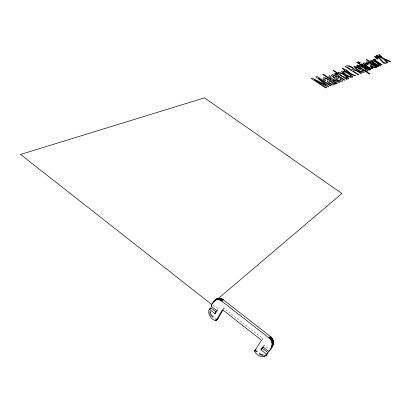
<?xml version="1.0" encoding="UTF-8"?>
<svg xmlns="http://www.w3.org/2000/svg" width="411" height="411" viewBox="0 0 411 411"><rect width="100%" height="100%" fill="white"/><g stroke="black" fill="none" stroke-linecap="round" stroke-linejoin="round"><path stroke-width="0.31" stroke-dasharray="2.06 1.54" d="M216.777 311.713L218.251 309.185L213.211 305.234M223.389 309.391L224.031 308.296L262.845 338.654L262.161 339.743M263.631 346.293L264.263 345.286L269.097 349.078M262.48 356.173L263.528 354.981L264.396 354.991M261.941 355.628L262.644 354.837L263.528 354.981M262.388 355.715L263.086 354.924M261.057 355.356L261.761 354.565L262.644 354.837M261.499 355.51L262.203 354.714M260.194 354.965L260.898 354.169L261.761 354.565M260.625 355.176L261.329 354.385M259.367 354.457L260.076 353.666L260.898 354.169M259.423 355.119L260.482 353.933M258.976 354.164L259.68 353.373L260.076 353.666M263.215 346.452L264.263 345.286M255.919 351.677L256.634 350.896L256.372 350.475M256.089 351.862L256.634 350.896M256.274 352.027L256.983 351.241L259.68 353.373M262.136 339.419L262.845 338.654M215.159 319.542L215.945 318.838L216.34 319.08M222.87 309.329L224.031 308.296M212.559 317.487L213.345 316.789L215.945 318.838M211.845 316.855L212.636 316.157L213.345 316.789M212.194 317.179L212.985 316.485M211.208 316.136L211.999 315.437L210.797 313.377L210.268 311.132L209.476 311.821M211.516 316.506L212.307 315.807L212.636 316.157M210.653 315.345L211.444 314.651M216.689 310.562L218.251 309.185M210.524 316.095L211.711 315.052M210.196 314.502L210.987 313.814M210.411 314.929L211.203 314.24M210.006 314.066L210.797 313.377M209.6 312.725L210.391 312.036M209.708 313.172L210.499 312.483M209.446 313.968L210.632 312.935M209.523 312.273L210.314 311.584M209.456 311.374L210.252 310.69M211.999 315.437L212.307 315.807"/><path stroke-width="0.62" d="M215.39 300.23C217.147 297.605 221.067 297.857 223.265 299.758L270.351 336.424C275.873 340.534 273.289 347.552 268.681 351.41L262.865 346.838L260.959 349.864L266.76 354.436C263.867 359.091 254.763 355.207 254.959 350.542L261.432 340.18L222.485 309.673L216.392 320.071C211.67 321.962 205.135 310.844 210.956 307.87L216.484 312.221M268.681 351.41C272.719 347.706 273.649 341.392 268.969 337.95L221.714 301.104C217.116 297.333 212.492 301.237 211.126 306.19L216.689 310.562L214.917 313.603L209.369 309.231M210.483 308.995L210.956 307.87M216.756 319.203L217.948 318.664L223.07 309.935M260.959 349.864L263.317 346.797M262.367 348.302L268.147 352.849L266.02 354.631M264.237 356.358L264.936 355.561M264.992 356.049L266.385 354.462M265.347 355.849L266.734 354.261M265.676 355.623L267.063 354.03M265.984 355.361L268.147 352.849M271.769 346.411L273.14 344.855M271.589 346.792L272.966 345.23M271.383 347.151L272.755 345.589M272.174 344.731L273.546 343.18M272.118 345.173L273.49 343.617M272.036 345.6L273.407 344.043M271.918 346.016L273.289 344.459M272.185 343.822L273.556 342.276M272.195 344.284L273.567 342.728M272.067 342.897L273.438 341.351M272.144 343.36L273.515 341.813M271.825 341.967L273.197 340.421M271.959 342.43L273.336 340.883M271.46 341.053L272.832 339.517M271.656 341.505L273.032 339.964M270.977 340.18L272.354 338.643M271.234 340.611L272.606 339.075M270.397 339.358L271.774 337.827M270.7 339.763L272.077 338.227M270.068 338.972L271.45 337.446M269.354 338.268L270.736 336.743M269.719 338.607L271.101 337.082M268.969 337.95L270.351 336.424M254.866 350.722L255.935 349.55M254.805 350.922L255.873 349.751M254.769 351.138L255.483 350.357M254.769 351.359L255.483 350.578M215.405 320.626L216.186 319.922M215.605 320.611L217.172 319.203M215.801 320.559L217.948 318.664M214.917 313.603L215.698 312.91M221.329 300.821L222.885 299.48M221.714 301.104L223.265 299.758M220.527 300.338L222.084 299.002M220.933 300.564L222.49 299.223M219.685 299.973L221.246 298.638M220.111 300.138L221.668 298.802M209.184 309.591L210.771 308.229M218.405 299.655L219.967 298.324M211.126 306.19L211.917 305.517M218.832 299.732L220.394 298.396M219.258 299.835L220.82 298.499M217.147 299.634L218.714 298.304M217.558 299.609L219.125 298.278M217.979 299.619L219.546 298.283M214.316 300.96L216.494 299.116M214.054 301.253L216.823 298.905M215.6 300.056L217.172 298.725M213.597 301.91L214.383 301.242M215.965 299.902L217.537 298.571M216.345 299.783L217.917 298.448M216.741 299.691L218.308 298.36M213.443 302.63L211.49 304.294L20.55 154.459L204.478 97.864L341.911 193.494L218.328 298.484M347.223 77.653L347.054 77.998C336.912 75.408 337.631 68.868 347.223 77.653M328.928 81.938L329.268 82.657L330.768 83.664L332.006 84.044L332.638 83.793L332.17 82.678L329.571 80.833L328.928 81.938M370.552 63.916L369.972 64.871L370.224 65.334L372.423 66.972L375.392 67.928L375.567 67.404L374.966 66.582C381.269 69.988 369.422 61.362 366.473 61.897L366.206 62.153L366.54 62.893L368.21 64.162L368.677 63.988L367.593 63.083L367.701 62.688L369.135 62.94L370.552 63.916M342.502 80.875L342.122 81.594C337.981 81.342 333.67 78.588 331.312 75.239L332.227 74.648L333.907 74.982L339.106 77.777L336.28 78.876C337.179 80.469 343.185 81.655 339.738 78.897L340.365 78.645L342.502 80.875M348.816 78.409L348.03 78.989L345.918 78.342L347.172 79.153L346.607 79.385L333.157 70.687L333.783 70.461L338.618 73.59L338.048 72.716L338.299 72.249C342.342 72.562 346.262 75.372 348.816 78.409M380.458 65.519L380.211 65.976C376.861 65.775 373.959 63.345 371.41 61.331A4.269 0.981 29.9 0 1 370.897 60.314L371.107 60.155C374.673 60.509 378.099 62.919 380.458 65.519M334.051 84.347L333.701 85.031C331.256 85.092 328.44 83.546 327.279 81.388C329.699 79.991 326.313 78.357 324.808 78.712L324.572 79.22L325.779 80.32L325.122 80.571L323.221 79.03L322.959 78.105L323.375 77.761C327.433 77.206 330.316 81.363 333.691 82.806L335.936 83.798L335.186 84.121L333.449 83.325L334.051 84.347M363.329 63.094L363.314 63.345C365.004 65.38 370.912 70.173 373.049 68.365A3.668 0.873 29.9 0 0 372.083 67.291L370.707 66.269L370.224 66.459L371.523 67.543L371.739 67.897L371.359 68.139A2.204 0.524 29.9 0 1 370.1 67.758C368.251 67.291 361.012 61.835 367.485 64.717L367.968 64.532L365.667 63.309L364.187 62.883L363.329 63.094M375.623 60.093L376.507 61.167L382.225 64.825L381.768 65.01L373.229 59.616L373.676 59.451L375.145 60.381L374.138 59.246C374.354 58.496 376.533 59.98 375.623 60.093M354.025 66.587L353.984 66.859C356.301 69.808 360.123 72.305 363.905 72.66L364.203 72.393L363.874 71.555L362.132 70.029L361.608 70.235C364.845 72.706 359.461 71.576 358.603 70.158L360.966 69.233L356.214 66.68L354.729 66.356L354.025 66.587M355.443 67.378L357.39 69.361L359.188 68.668L356.825 67.445L355.443 67.378M352.551 76.924L352.489 77.247C348.708 78.003 345.04 74.468 342.209 72.238A4.809 1.254 29.6 0 1 341.747 71.046C345.779 70.569 350.044 73.954 352.551 76.924M332.941 75.794L333.172 76.503L334.965 78.003L337.123 77.176L334.523 75.84L332.941 75.794M367.598 70.913L366.951 71.273L365.158 70.733L369.828 73.713L369.309 73.929L356.584 65.801L357.113 65.611L358.315 66.376L357.709 65.637L357.842 65.077C361.541 65.585 365.322 68.026 367.598 70.913M337.446 74.417L338.351 75.727L344.942 80.068L344.32 80.32L334.451 73.929L335.068 73.703L336.763 74.797L335.71 73.42C336.064 72.485 338.643 74.263 337.446 74.417M378.377 66.397C375.469 67.147 372.669 62.678 369.946 62.02L369.556 62.169L366.345 59.739L366.843 59.559L369.253 61.085L369.715 60.915L370.902 61.665L370.439 61.84L376.101 65.421L378.377 66.397M371.703 64.774C370.527 66.032 373.245 67.034 374.246 67.08L374.38 66.654L373.897 66.032L371.647 64.501L371.703 64.774M355.443 75.773C352.176 76.77 349.119 71.648 346.103 70.949L345.62 71.129L344.32 70.286L344.798 70.111L342.158 68.406L342.769 68.19L345.404 69.885L345.97 69.68L347.264 70.512L346.704 70.723L352.9 74.71L354.184 74.961L355.443 75.773M359.055 65.971L358.895 66.13C367.218 74.026 369.083 69.033 359.055 65.971M379.148 65.041L377.468 64.835L372.726 61.83A2.363 0.545 29.8 0 1 372.207 61.069C374.74 60.972 377.55 63.202 379.148 65.041M353.332 69.243L351.605 70.024L347.228 67.214L349.145 66.587L350.028 66.767L352.34 68.062L353.332 69.243M376.008 57.026L376.08 57.612L377.976 59.02L377.514 59.189L375.294 57.617L374.488 56.703L374.724 56.22C378.875 56.256 381.516 59.924 383.853 62.765L385.759 61.999L387.085 62.837L384.701 63.813C380.987 62.415 380.365 57.191 376.008 57.026M351.035 76.395L350.84 76.554C348.117 76.523 345.841 74.304 343.735 72.793A2.666 0.694 29.6 0 1 343.226 71.904L343.416 71.761C346.345 71.966 349.011 74.17 351.035 76.158L351.035 76.395M326.411 87.641L325.651 87.954L311.255 78.506L312.447 78.085L326.242 85.354L315.91 76.852L317.051 76.451L331.189 85.688L330.459 85.986L318.51 78.157L328.841 86.649L328.065 86.968L314.266 79.698L326.411 87.641M337.164 83.248L336.527 83.505L322.64 74.463L323.313 74.227L331.333 79.451L328.795 76.014L329.658 75.696L331.883 78.712L339.769 82.179L338.936 82.524L332.617 79.698L333.357 80.767L337.164 83.248M358.572 74.494L357.955 74.745L345.096 66.49C348.446 64.347 352.504 66.88 354.631 69.531L361.695 73.22L360.956 73.518C358.454 72.536 355.967 69.017 353.054 70.954L358.572 74.494M369.494 70.029L368.986 70.235L356.661 62.385L357.195 62.195L369.494 70.029M370.763 69.51L370.254 69.721L361.346 64.044L361.875 63.849L370.763 69.51M387.979 62.472L387.409 62.703L382.826 58.526L376.075 55.49L376.697 55.269L381.958 57.658L378.546 54.617L379.127 54.411L383.422 58.3L390.45 61.46L389.875 61.696L384.27 59.138L387.979 62.472M360.221 62.801L359.687 62.991L357.991 61.912L358.531 61.722L360.221 62.801"/></g></svg>
